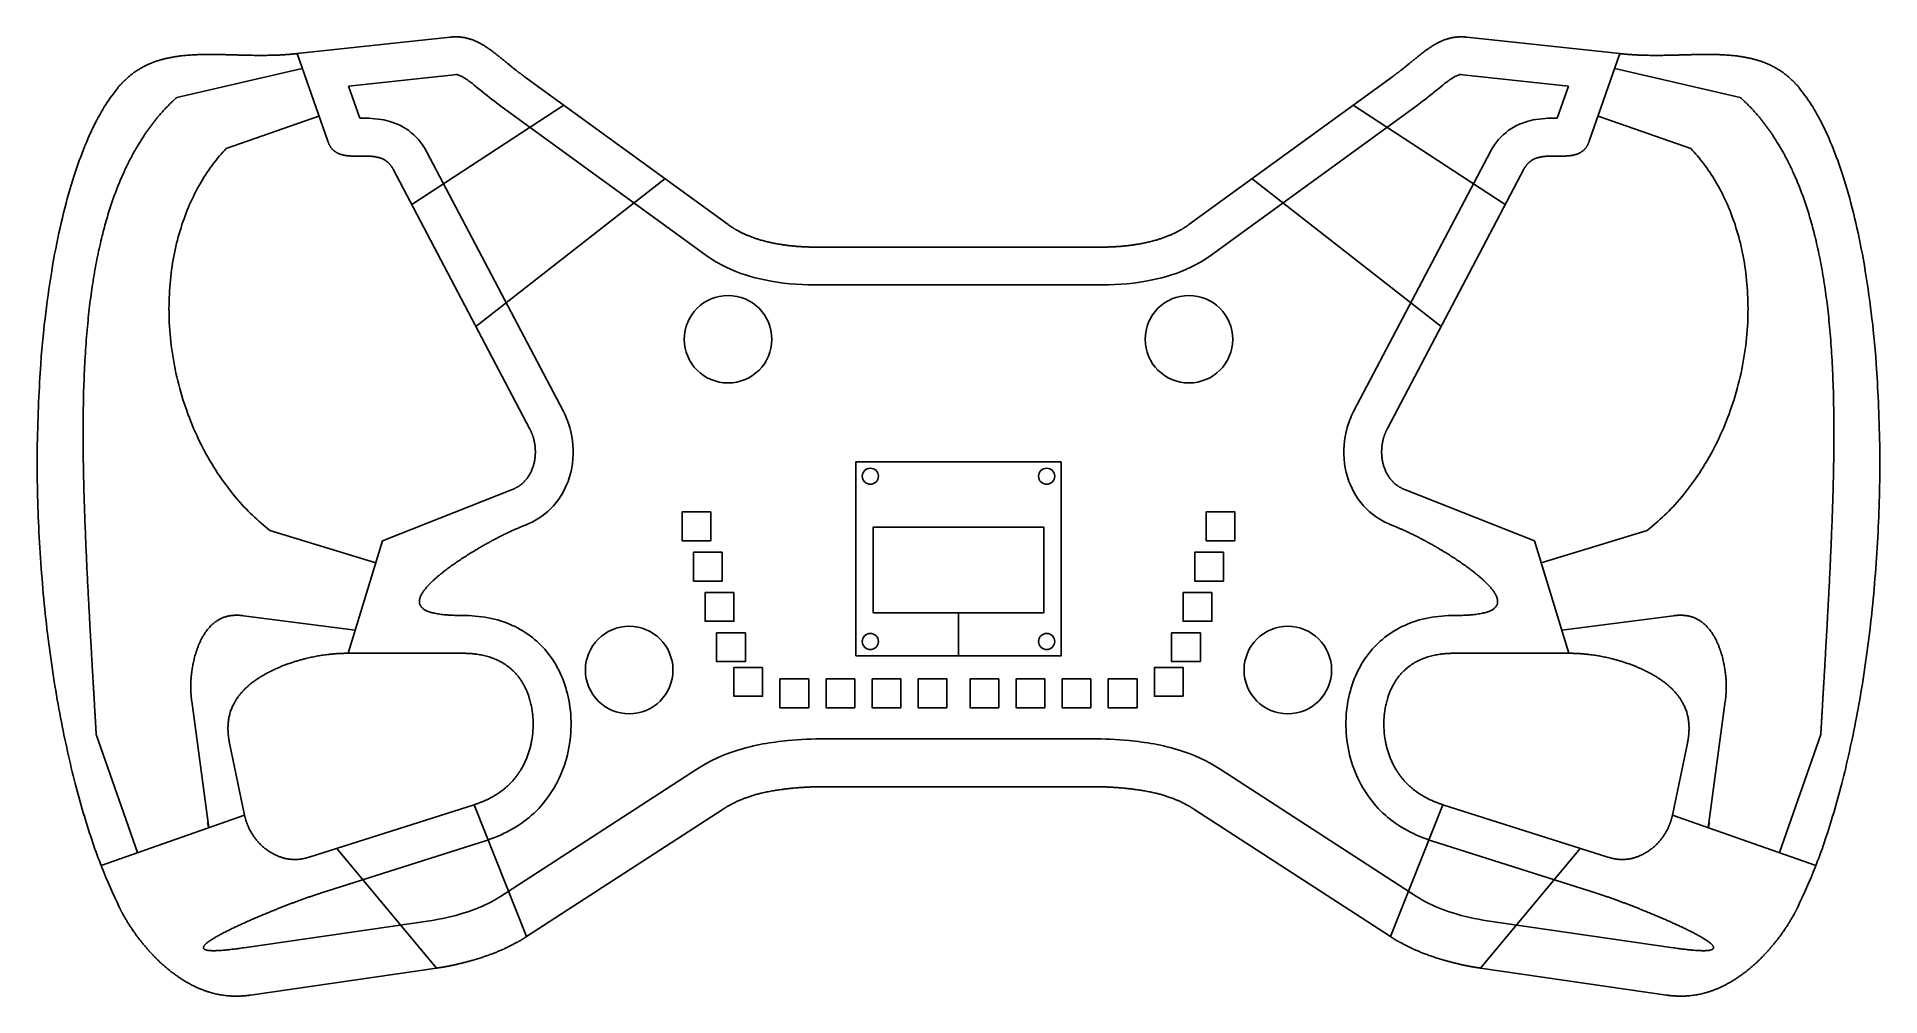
# Model space of a CAD drawing. Header units: millimetres. Extents: x -160 to 160, y -89 to 78.
import ezdxf

# ---------------------------------------------------------------- set-up
doc = ezdxf.new("R2010")
doc.units = ezdxf.units.MM
doc.layers.get('0').update_dxf_attribs({"linetype": 'CONTINUOUS'})

msp = doc.modelspace()

# ---------------------------------------------------------------- linework, layer by layer
for p, q in [((-114.82, 74.6), (-88.27, 77.46)), ((114.82, 74.6), (88.27, 77.46)), ((-114.82, 74.6), (-109.5, 59.4)), ((114.82, 74.6), (109.5, 59.4)), ((-135.72, 67), (-113.92, 72.02)), ((-105.88, 68.95), (-87.56, 70.93)), ((-40, 44.91), (-75.38, 70.63)), ((40, 44.91), (75.38, 70.63)), ((105.88, 68.95), (87.56, 70.93)), ((135.72, 67), (113.92, 72.02)), ((-105.88, 68.95), (-103.93, 63.37)), ((105.88, 68.95), (103.93, 63.37)), ((-94.93, 48.41), (-68.49, 65.62)), ((-43.86, 39.6), (-79.24, 65.32)), ((43.86, 39.6), (79.24, 65.32)), ((94.93, 48.41), (68.49, 65.62)), ((-111.02, 63.75), (-127.16, 58.1)), ((111.02, 63.75), (127.16, 58.1)), ((-92.35, 57.61), (-68.65, 12.56)), ((92.35, 57.61), (68.65, 12.56)), ((-98.16, 54.55), (-74.47, 9.5)), ((98.16, 54.55), (74.47, 9.5)), ((-50.96, 52.88), (-83.77, 27.2)), ((50.96, 52.88), (83.77, 27.2)), ((-25, 41), (0, 41)), ((25, 41), (0, 41)), ((-25, 34.43), (0, 34.43)), ((25, 34.43), (0, 34.43)), ((-100, -10), (-77.59, -1.17)), ((100, -10), (77.59, -1.17)), ((-119.58, -8.2), (-101.17, -13.83)), ((119.58, -8.2), (101.17, -13.83)), ((-105.97, -29.55), (-100, -10)), ((105.97, -29.55), (100, -10)), ((-104.74, -25.54), (-124.11, -23.03)), ((0, -30), (0, -22.55)), ((104.74, -25.54), (124.11, -23.03)), ((-105.97, -29.55), (-86.18, -29.55)), ((105.97, -29.55), (86.18, -29.55)), ((-133.12, -37.84), (-130.17, -59.86)), ((133.12, -37.84), (130.17, -59.86)), ((-142.5, -64.18), (-149.7, -43.65)), ((0, -44.42), (-23.17, -44.42)), ((0, -44.42), (23.17, -44.42)), ((142.5, -64.18), (149.7, -43.65)), ((-123.94, -57.67), (-126.54, -45.17)), ((123.94, -57.67), (126.54, -45.17)), ((-79.51, -71.8), (-45.4, -49.66)), ((79.51, -71.8), (45.4, -49.66)), ((0, -52.72), (-23.17, -52.72)), ((0, -52.72), (23.17, -52.72)), ((-112.74, -64.96), (-84.1, -55.85)), ((-84.1, -55.85), (-74.99, -78.76)), ((-74.99, -78.76), (-40.88, -56.63)), ((74.99, -78.76), (40.88, -56.63)), ((84.1, -55.85), (74.99, -78.76)), ((112.74, -64.96), (84.1, -55.85)), ((-123.94, -57.67), (-148.85, -66.41)), ((123.94, -57.67), (148.85, -66.41)), ((-110.75, -71.22), (-82.11, -62.11)), ((-90.61, -84.23), (-107.94, -63.44)), ((110.75, -71.22), (82.11, -62.11)), ((90.61, -84.23), (107.94, -63.44)), ((-124.09, -80.7), (-91.8, -76.01)), ((124.09, -80.7), (91.8, -76.01)), ((-122.89, -88.92), (-90.61, -84.23)), ((122.89, -88.92), (90.61, -84.23))]:
    msp.add_line(p, q)
for points in [[(-17.8, -30), (17.8, -30), (17.8, 3.7), (-17.8, 3.7)], [(-43, -5), (-48, -5), (-48, -10), (-43, -10)], [(48, -10), (43, -10), (43, -5), (48, -5)], [(-14.81, -22.55), (14.81, -22.55), (14.81, -7.65), (-14.81, -7.65)], [(-41, -12), (-46, -12), (-46, -17), (-41, -17)], [(46, -12), (46, -17), (41, -17), (41, -12)], [(-39, -19), (-44, -19), (-44, -24), (-39, -24)], [(39, -19), (44, -19), (44, -24), (39, -24)], [(-37, -26), (-42, -26), (-42, -31), (-37, -31)], [(42, -31), (37, -31), (37, -26), (42, -26)], [(-34, -32), (-39, -32), (-39, -37), (-34, -37)], [(-31, -34), (-26, -34), (-26, -39), (-31, -39)], [(-23, -34), (-18, -34), (-18, -39), (-23, -39)], [(-15, -34), (-10, -34), (-10, -39), (-15, -39)], [(-7, -34), (-2, -34), (-2, -39), (-7, -39)], [(7, -34), (2, -34), (2, -39), (7, -39)], [(15, -34), (10, -34), (10, -39), (15, -39)], [(23, -34), (18, -34), (18, -39), (23, -39)], [(31, -34), (26, -34), (26, -39), (31, -39)], [(39, -37), (34, -37), (34, -32), (39, -32)]]:
    msp.add_lwpolyline(points, close=True)
for centre, radius in [((-40, 25), 7.6), ((40, 25), 7.6), ((-15.3, 1.2), 1.4), ((15.3, 1.2), 1.4), ((-57.17, -32.47), 7.6), ((57.17, -32.47), 7.6), ((-15.3, -27.5), 1.4), ((15.3, -27.5), 1.4)]:
    msp.add_circle(centre, radius)
for points, degree in [([(-88.27, 77.46), (-87.61, 77.53), (-86.35, 77.56), (-84.6, 77.25), (-82.51, 76.26), (-80.14, 74.46), (-78.28, 72.87), (-76.85, 71.72), (-75.87, 70.99), (-75.38, 70.63)], 5), ([(88.27, 77.46), (87.61, 77.53), (86.35, 77.56), (84.6, 77.25), (82.51, 76.26), (80.14, 74.46), (78.28, 72.87), (76.85, 71.72), (75.87, 70.99), (75.38, 70.63)], 5), ([(-114.82, 74.6), (-116.09, 74.46), (-118.65, 74.27), (-122.62, 74.23), (-128.1, 74.51), (-134.86, 74.58), (-139.83, 73.54), (-143.1, 71.64), (-145.03, 69.77), (-145.93, 68.68)], 5), ([(114.82, 74.6), (116.09, 74.46), (118.65, 74.27), (122.62, 74.23), (128.1, 74.51), (134.86, 74.58), (139.83, 73.54), (143.1, 71.64), (145.03, 69.77), (145.93, 68.68)], 5), ([(-149.7, -43.65), (-149.76, -42.54), (-149.9, -40.1), (-150.16, -35.73), (-150.58, -28.5), (-151.23, -17.08), (-151.84, -3.53), (-152.18, 11.57), (-151.63, 26.5), (-149.81, 39.91), (-146.59, 51.31), (-142.91, 58.67), (-139.54, 63.21), (-137.04, 65.81), (-135.72, 67)], 5), ([(149.7, -43.65), (149.76, -42.54), (149.9, -40.1), (150.16, -35.73), (150.58, -28.5), (151.23, -17.08), (151.84, -3.53), (152.18, 11.57), (151.63, 26.5), (149.81, 39.91), (146.59, 51.31), (142.91, 58.67), (139.54, 63.21), (137.04, 65.81), (135.72, 67)], 5), ([(-109.5, 59.4), (-109.29, 58.81), (-108.76, 57.83), (-107.62, 56.94), (-105.54, 56.67), (-102.56, 56.91), (-100.37, 56.73), (-99.09, 55.95), (-98.44, 55.07), (-98.16, 54.55)], 5), ([(109.5, 59.4), (109.29, 58.81), (108.76, 57.83), (107.62, 56.94), (105.54, 56.67), (102.56, 56.91), (100.37, 56.73), (99.09, 55.95), (98.44, 55.07), (98.16, 54.55)], 5), ([(-25, 41), (-25.63, 41), (-26.9, 41.03), (-28.8, 41.15), (-31.31, 41.46), (-34.38, 42.13), (-36.73, 42.97), (-38.41, 43.83), (-39.48, 44.53), (-40, 44.91)], 5), ([(25, 41), (25.63, 41), (26.9, 41.03), (28.8, 41.15), (31.31, 41.46), (34.38, 42.13), (36.73, 42.97), (38.41, 43.83), (39.48, 44.53), (40, 44.91)], 5), ([(-74.47, 9.5), (-74.21, 9.02), (-73.79, 8.05), (-73.4, 6.56), (-73.34, 4.53), (-73.92, 2.12), (-74.94, 0.48), (-76.1, -0.47), (-77.06, -0.96), (-77.59, -1.17)], 5), ([(74.47, 9.5), (74.21, 9.02), (73.79, 8.05), (73.4, 6.56), (73.34, 4.53), (73.92, 2.12), (74.94, 0.48), (76.1, -0.47), (77.06, -0.96), (77.59, -1.17)], 5), ([(-86.18, -22.98), (-88.37, -22.98), (-91.9, -22.73), (-94.6, -21.6), (-93.83, -18.84), (-88.55, -14.41), (-83.02, -10.98), (-78.97, -8.88), (-76.42, -7.77), (-75.18, -7.28)], 5), ([(86.18, -22.98), (88.37, -22.98), (91.9, -22.73), (94.6, -21.6), (93.83, -18.84), (88.55, -14.41), (83.02, -10.98), (78.97, -8.88), (76.42, -7.77), (75.18, -7.28)], 5), ([(-133.12, -37.84), (-133.23, -37.03), (-133.36, -35.4), (-133.27, -32.89), (-132.64, -29.49), (-131.03, -25.69), (-128.94, -23.58), (-126.79, -22.89), (-125.05, -22.9), (-124.11, -23.03)], 5), ([(133.12, -37.84), (133.23, -37.03), (133.36, -35.4), (133.27, -32.89), (132.64, -29.49), (131.03, -25.69), (128.94, -23.58), (126.79, -22.89), (125.05, -22.9), (124.11, -23.03)], 5), ([(-105.97, -29.55), (-107.17, -29.55), (-109.57, -29.68), (-113.24, -30.25), (-118.12, -31.71), (-123.46, -34.65), (-126.28, -38.01), (-127.04, -41.27), (-126.82, -43.81), (-126.54, -45.17)], 5), ([(-105.97, -29.55), (-105.97, -29.55), (-105.98, -29.55), (-105.98, -29.55), (-105.98, -29.55), (-105.98, -29.55)], 5), ([(-86.18, -29.55), (-84.18, -29.55), (-80.62, -30.01), (-76.6, -32.06), (-73.64, -37.03), (-73.26, -44.84), (-75.6, -50.61), (-79.1, -53.8), (-82.29, -55.27), (-84.1, -55.85)], 5), ([(86.18, -29.55), (84.18, -29.55), (80.62, -30.01), (76.6, -32.06), (73.64, -37.03), (73.26, -44.84), (75.6, -50.61), (79.1, -53.8), (82.29, -55.27), (84.1, -55.85)], 5), ([(105.97, -29.55), (105.97, -29.55), (105.98, -29.55), (105.98, -29.55), (105.98, -29.55), (105.98, -29.55)], 5), ([(105.97, -29.55), (107.17, -29.55), (109.57, -29.68), (113.24, -30.25), (118.12, -31.71), (123.46, -34.65), (126.28, -38.01), (127.04, -41.27), (126.82, -43.81), (126.54, -45.17)], 5), ([(-40.88, -56.63), (-40.24, -56.22), (-38.95, -55.46), (-36.94, -54.55), (-34.16, -53.72), (-30.55, -53.11), (-27.62, -52.84), (-25.4, -52.75), (-23.92, -52.72), (-23.17, -52.72)], 5), ([(40.88, -56.63), (40.24, -56.22), (38.95, -55.46), (36.94, -54.55), (34.16, -53.72), (30.55, -53.11), (27.62, -52.84), (25.4, -52.75), (23.92, -52.72), (23.17, -52.72)], 5), ([(-130.37, -59.01), (-130.31, -59.29), (-130.24, -59.58), (-130.17, -59.86)], 3), ([(-123.94, -57.67), (-123.8, -58.32), (-123.44, -59.55), (-122.65, -61.21), (-121.13, -63.08), (-118.7, -64.78), (-116.46, -65.46), (-114.65, -65.45), (-113.39, -65.17), (-112.74, -64.96)], 5), ([(123.94, -57.67), (123.8, -58.32), (123.44, -59.55), (122.65, -61.21), (121.13, -63.08), (118.7, -64.78), (116.46, -65.46), (114.65, -65.45), (113.39, -65.17), (112.74, -64.96)], 5), ([(130.37, -59.01), (130.31, -59.29), (130.24, -59.58), (130.17, -59.86)], 3), ([(-124.09, -80.7), (-126.32, -81.02), (-129.84, -81.41), (-132.31, -81.2), (-130.86, -79.61), (-124.56, -76.5), (-118.45, -73.96), (-114.31, -72.41), (-111.88, -71.58), (-110.75, -71.22)], 5), ([(124.09, -80.7), (126.32, -81.02), (129.84, -81.41), (132.31, -81.2), (130.86, -79.61), (124.56, -76.5), (118.45, -73.96), (114.31, -72.41), (111.88, -71.58), (110.75, -71.22)], 5), ([(-145.7, -73.64), (-145.17, -74.72), (-144, -76.82), (-141.99, -79.79), (-138.83, -83.36), (-134.23, -86.95), (-130.06, -88.77), (-126.61, -89.24), (-124.16, -89.1), (-122.89, -88.92)], 5), ([(145.7, -73.64), (145.17, -74.72), (144, -76.82), (141.99, -79.79), (138.83, -83.36), (134.23, -86.95), (130.06, -88.77), (126.61, -89.24), (124.16, -89.1), (122.89, -88.92)], 5), ([(-90.61, -84.23), (-89.94, -84.13), (-88.62, -83.92), (-86.66, -83.52), (-84.08, -82.85), (-80.92, -81.8), (-78.47, -80.76), (-76.7, -79.82), (-75.55, -79.13), (-74.99, -78.76)], 5), ([(90.61, -84.23), (89.94, -84.13), (88.62, -83.92), (86.66, -83.52), (84.08, -82.85), (80.92, -81.8), (78.47, -80.76), (76.7, -79.82), (75.55, -79.13), (74.99, -78.76)], 5)]:
    msp.add_open_spline(points, degree=degree)
for points, knots in [([(-87.56, 70.93), (-87.12, 70.98), (-87.01, 70.95), (-86.74, 70.86), (-86.45, 70.77), (-85.96, 70.53), (-85.26, 70.04), (-83.83, 69.04), (-81.65, 67.07), (-79.24, 65.32)], [0, 0, 0, 0, 0.236083, 0.236083, 0.236083, 0.487816, 0.487816, 0.487816, 1, 1, 1, 1]), ([(87.56, 70.93), (87.12, 70.98), (87.01, 70.95), (86.74, 70.86), (86.45, 70.77), (85.96, 70.53), (85.26, 70.04), (83.83, 69.04), (81.65, 67.07), (79.24, 65.32)], [0, 0, 0, 0, 0.236083, 0.236083, 0.236083, 0.487816, 0.487816, 0.487816, 1, 1, 1, 1]), ([(-103.93, 63.37), (-103.03, 63.37), (-101.8, 63.42), (-100.22, 63.16), (-99.09, 62.98), (-97.74, 62.61), (-96.39, 61.84), (-95.11, 61.11), (-93.9, 60), (-93.04, 58.76), (-92.78, 58.38), (-92.55, 57.99), (-92.35, 57.61)], [0.5121322, 0.5121322, 0.5121322, 0.5121322, 0.6991647, 0.6991647, 0.6991647, 0.8333184, 0.8333184, 0.8333184, 0.9610129, 0.9610129, 0.9610129, 1, 1, 1, 1]), ([(103.93, 63.37), (103.03, 63.37), (101.8, 63.42), (100.22, 63.16), (99.09, 62.98), (97.74, 62.61), (96.39, 61.84), (95.11, 61.11), (93.9, 60), (93.04, 58.76), (92.78, 58.38), (92.55, 57.99), (92.35, 57.61)], [0.5121322, 0.5121322, 0.5121322, 0.5121322, 0.6991647, 0.6991647, 0.6991647, 0.8333184, 0.8333184, 0.8333184, 0.9610129, 0.9610129, 0.9610129, 1, 1, 1, 1]), ([(-25, 34.43), (-27.89, 34.43), (-30.72, 34.69), (-33.63, 35.29), (-35.81, 35.74), (-38.07, 36.4), (-40.34, 37.5), (-41.54, 38.08), (-42.74, 38.78), (-43.86, 39.6)], [0, 0, 0, 0, 0.465356, 0.465356, 0.465356, 0.814908, 0.814908, 0.814908, 1, 1, 1, 1]), ([(25, 34.43), (27.89, 34.43), (30.72, 34.69), (33.63, 35.29), (35.81, 35.74), (38.07, 36.4), (40.34, 37.5), (41.54, 38.08), (42.74, 38.78), (43.86, 39.6)], [0, 0, 0, 0, 0.465356, 0.465356, 0.465356, 0.814908, 0.814908, 0.814908, 1, 1, 1, 1]), ([(-68.65, 12.56), (-67.67, 10.69), (-67.09, 8.62), (-66.94, 6.62), (-66.77, 4.47), (-67.03, 2.39), (-67.79, 0.31), (-68.4, -1.35), (-69.38, -3.05), (-70.84, -4.49), (-72.05, -5.69), (-73.59, -6.66), (-75.18, -7.28)], [0, 0, 0, 0, 0.274461, 0.274461, 0.274461, 0.568784, 0.568784, 0.568784, 0.803975, 0.803975, 0.803975, 1, 1, 1, 1]), ([(68.65, 12.56), (67.67, 10.69), (67.09, 8.62), (66.94, 6.62), (66.77, 4.47), (67.03, 2.39), (67.79, 0.31), (68.4, -1.35), (69.38, -3.05), (70.84, -4.49), (72.05, -5.69), (73.59, -6.66), (75.18, -7.28)], [0, 0, 0, 0, 0.274461, 0.274461, 0.274461, 0.568784, 0.568784, 0.568784, 0.803975, 0.803975, 0.803975, 1, 1, 1, 1]), ([(-86.18, -22.98), (-83.09, -22.98), (-80.11, -23.5), (-77.46, -24.7), (-74.94, -25.83), (-72.78, -27.58), (-71.21, -29.6), (-69.3, -32.06), (-68.2, -34.85), (-67.67, -37.65), (-67.02, -41.02), (-67.15, -44.47), (-68.07, -47.83), (-68.91, -50.92), (-70.48, -53.96), (-72.88, -56.5), (-74.96, -58.69), (-77.64, -60.44), (-80.64, -61.59), (-81.12, -61.78), (-81.61, -61.95), (-82.11, -62.11)], [0, 0, 0, 0, 0.142684, 0.142684, 0.142684, 0.277922, 0.277922, 0.277922, 0.441773, 0.441773, 0.441773, 0.638874, 0.638874, 0.638874, 0.819437, 0.819437, 0.819437, 0.975078, 0.975078, 0.975078, 1, 1, 1, 1]), ([(86.18, -22.98), (83.09, -22.98), (80.11, -23.5), (77.46, -24.7), (74.94, -25.83), (72.78, -27.58), (71.21, -29.6), (69.3, -32.06), (68.2, -34.85), (67.67, -37.65), (67.02, -41.02), (67.15, -44.47), (68.07, -47.83), (68.91, -50.92), (70.48, -53.96), (72.88, -56.5), (74.96, -58.69), (77.64, -60.44), (80.64, -61.59), (81.12, -61.78), (81.61, -61.95), (82.11, -62.11)], [0, 0, 0, 0, 0.142684, 0.142684, 0.142684, 0.277922, 0.277922, 0.277922, 0.441773, 0.441773, 0.441773, 0.638874, 0.638874, 0.638874, 0.819437, 0.819437, 0.819437, 0.975078, 0.975078, 0.975078, 1, 1, 1, 1]), ([(-45.4, -49.66), (-43.17, -48.22), (-40.77, -47.15), (-38.47, -46.42), (-35.37, -45.43), (-32.45, -44.99), (-29.63, -44.72), (-27.46, -44.51), (-25.32, -44.42), (-23.17, -44.42)], [0, 0, 0, 0, 0.295357, 0.295357, 0.295357, 0.693071, 0.693071, 0.693071, 1, 1, 1, 1]), ([(45.4, -49.66), (43.17, -48.22), (40.77, -47.15), (38.47, -46.42), (35.37, -45.43), (32.45, -44.99), (29.63, -44.72), (27.46, -44.51), (25.32, -44.42), (23.17, -44.42)], [0, 0, 0, 0, 0.295357, 0.295357, 0.295357, 0.693071, 0.693071, 0.693071, 1, 1, 1, 1]), ([(-91.8, -76.01), (-89.78, -75.72), (-87.75, -75.25), (-85.81, -74.64), (-84.1, -74.1), (-82.49, -73.46), (-81.09, -72.72), (-80.54, -72.43), (-80.02, -72.13), (-79.51, -71.8)], [0, 0, 0, 0, 0.448532, 0.448532, 0.448532, 0.844953, 0.844953, 0.844953, 1, 1, 1, 1]), ([(91.8, -76.01), (89.78, -75.72), (87.75, -75.25), (85.81, -74.64), (84.1, -74.1), (82.49, -73.46), (81.09, -72.72), (80.54, -72.43), (80.02, -72.13), (79.51, -71.8)], [0, 0, 0, 0, 0.448532, 0.448532, 0.448532, 0.844953, 0.844953, 0.844953, 1, 1, 1, 1])]:
    msp.add_open_spline(points, degree=3, knots=knots)
for points, weights in [([(-145.7, -73.64), (-190.05, 15.75), (-145.93, 68.68)], [1, 0.468998260706, 1]), ([(145.7, -73.64), (190.05, 15.75), (145.93, 68.68)], [1, 0.468998260706, 1]), ([(-119.58, -8.2), (-159.94, 23.41), (-127.16, 58.1)], [1, 0.575006536277, 1]), ([(119.58, -8.2), (159.94, 23.41), (127.16, 58.1)], [1, 0.575006536277, 1])]:
    msp.add_rational_spline(points, weights, degree=2)

doc.saveas('drawing.dxf')
